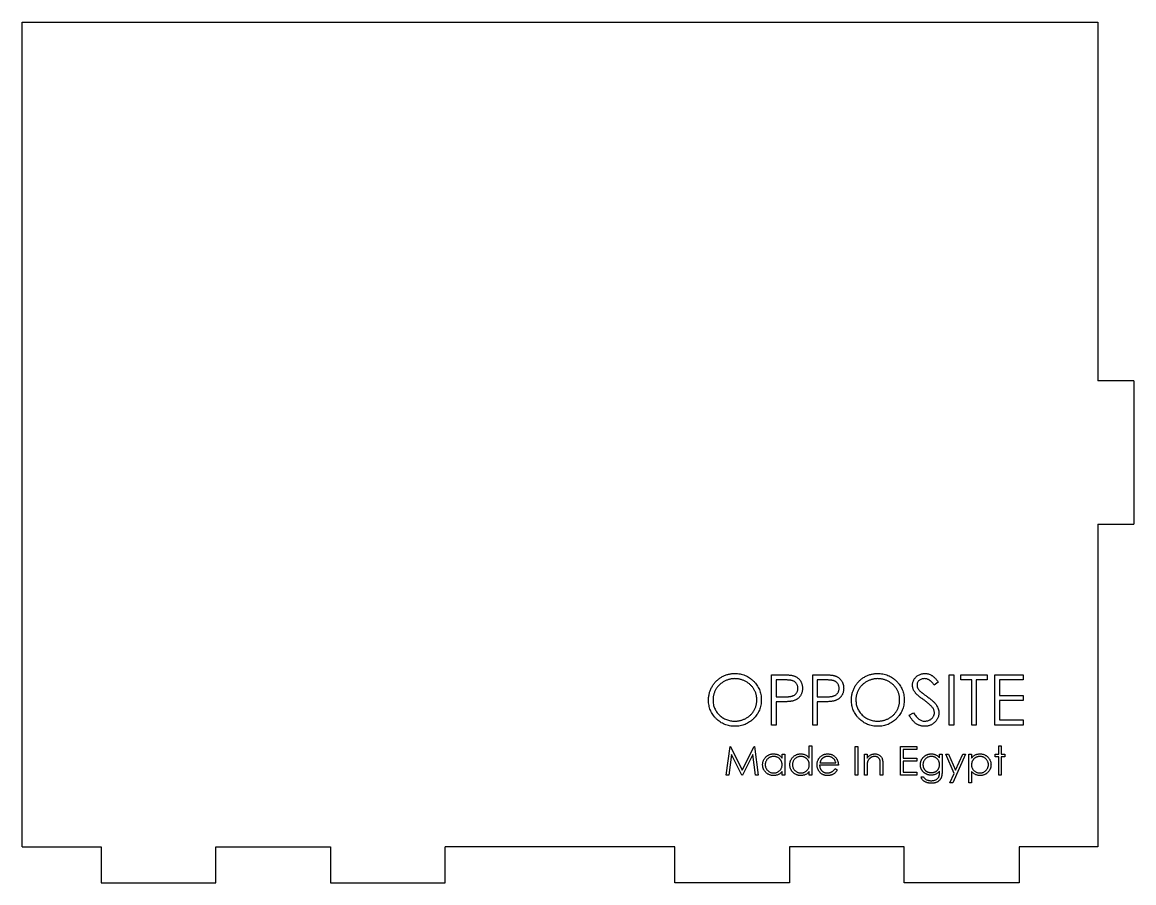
# Model space of a CAD drawing. Header units: millimetres. Extents: x -37.5 to 40, y -31.2 to 28.8.
import ezdxf

# ---------------------------------------------------------------- set-up
doc = ezdxf.new("R2010")
doc.units = ezdxf.units.MM

msp = doc.modelspace()

# ---------------------------------------------------------------- linework, layer by layer
at = {"color": 7, "linetype": 'Continuous', "lineweight": 25}
for p, q in [((-37.5, -28.75), (-37.5, 28.75)), ((-37.5, 28.75), (37.5, 28.75)), ((37.5, 28.75), (37.5, 3.75)), ((40, 3.75), (37.5, 3.75)), ((40, 3.75), (40, -6.25)), ((37.5, -6.25), (40, -6.25)), ((37.5, -6.25), (37.5, -28.75)), ((14.748, -16.75), (15.434, -16.75)), ((14.748, -20.25), (14.748, -16.75)), ((17.62, -16.75), (18.306, -16.75)), ((17.62, -20.25), (17.62, -16.75)), ((27.133, -16.75), (27.447, -16.75)), ((27.133, -20.25), (27.133, -16.75)), ((27.447, -16.75), (27.447, -20.25)), ((27.94, -16.75), (29.78, -16.75)), ((27.94, -17.109), (27.94, -16.75)), ((29.78, -16.75), (29.78, -17.109)), ((30.318, -16.75), (32.293, -16.75)), ((30.318, -20.25), (30.318, -16.75)), ((32.293, -16.75), (32.293, -17.109)), ((15.702, -17.109), (15.062, -17.109)), ((15.062, -17.109), (15.062, -18.276)), ((18.574, -17.109), (17.934, -17.109)), ((17.934, -17.109), (17.934, -18.276)), ((26.37, -17.253), (26.086, -17.468)), ((28.703, -17.109), (27.94, -17.109)), ((28.703, -20.25), (28.703, -17.109)), ((29.017, -17.109), (29.017, -20.25)), ((29.78, -17.109), (29.017, -17.109)), ((30.633, -17.109), (30.633, -18.186)), ((32.293, -17.109), (30.633, -17.109)), ((15.062, -18.276), (15.675, -18.283)), ((17.934, -18.276), (18.547, -18.283)), ((30.633, -18.186), (32.293, -18.186)), ((30.633, -18.545), (30.633, -19.891)), ((32.293, -18.545), (30.633, -18.545)), ((32.293, -18.186), (32.293, -18.545)), ((15.062, -18.635), (15.062, -20.25)), ((15.312, -18.635), (15.062, -18.635)), ((17.934, -18.635), (17.934, -20.25)), ((18.184, -18.635), (17.934, -18.635)), ((24.351, -19.575), (24.646, -19.397)), ((30.633, -19.891), (32.293, -19.891)), ((32.293, -19.891), (32.293, -20.25)), ((15.062, -20.25), (14.748, -20.25)), ((17.934, -20.25), (17.62, -20.25)), ((27.447, -20.25), (27.133, -20.25)), ((29.017, -20.25), (28.703, -20.25)), ((32.293, -20.25), (30.318, -20.25)), ((17.379, -22.571), (17.379, -21.699)), ((17.379, -21.699), (17.559, -21.699)), ((17.559, -21.699), (17.559, -23.75)), ((30.584, -21.699), (30.764, -21.699)), ((30.584, -22.288), (30.584, -21.699)), ((30.764, -21.699), (30.764, -22.288)), ((11.584, -23.75), (11.849, -21.75)), ((11.956, -22.308), (11.765, -23.75)), ((11.849, -21.75), (11.874, -21.75)), ((11.874, -21.75), (12.7, -23.391)), ((12.681, -23.75), (11.956, -22.308)), ((12.7, -23.391), (13.524, -21.75)), ((13.443, -22.311), (12.721, -23.75)), ((13.635, -23.75), (13.443, -22.311)), ((13.524, -21.75), (13.55, -21.75)), ((13.55, -21.75), (13.815, -23.75)), ((15.482, -22.559), (15.482, -22.288)), ((15.482, -22.288), (15.661, -22.288)), ((15.661, -22.288), (15.661, -23.75)), ((20.584, -21.75), (20.764, -21.75)), ((20.584, -23.75), (20.584, -21.75)), ((20.764, -21.75), (20.764, -23.75)), ((21.226, -22.288), (21.405, -22.288)), ((21.226, -23.75), (21.226, -22.288)), ((21.405, -22.288), (21.405, -22.552)), ((23.738, -21.75), (24.867, -21.75)), ((23.738, -23.75), (23.738, -21.75)), ((23.918, -21.955), (23.918, -22.571)), ((24.867, -21.955), (23.918, -21.955)), ((24.867, -21.75), (24.867, -21.955)), ((26.456, -22.288), (26.636, -22.288)), ((26.456, -22.544), (26.456, -22.288)), ((26.636, -22.288), (26.636, -23.448)), ((26.892, -22.288), (27.086, -22.288)), ((27.483, -23.625), (26.892, -22.288)), ((27.086, -22.288), (27.58, -23.408)), ((28.277, -22.288), (27.379, -24.288)), ((27.58, -23.408), (28.083, -22.288)), ((28.083, -22.288), (28.277, -22.288)), ((28.508, -22.288), (28.687, -22.288)), ((28.508, -24.288), (28.508, -22.288)), ((28.687, -22.288), (28.687, -22.559)), ((30.328, -22.288), (30.584, -22.288)), ((30.328, -22.468), (30.328, -22.288)), ((30.584, -22.468), (30.328, -22.468)), ((30.584, -23.75), (30.584, -22.468)), ((30.764, -22.288), (31.02, -22.288)), ((30.764, -22.468), (30.764, -23.75)), ((31.02, -22.468), (30.764, -22.468)), ((31.02, -22.288), (31.02, -22.468)), ((19.405, -23.058), (18.097, -23.058)), ((18.116, -22.878), (19.226, -22.878)), ((21.405, -23.222), (21.405, -23.75)), ((22.328, -23.75), (22.328, -23.062)), ((22.508, -23.004), (22.508, -23.75)), ((23.918, -22.571), (24.867, -22.571)), ((23.918, -22.776), (23.918, -23.545)), ((24.867, -22.776), (23.918, -22.776)), ((24.867, -22.571), (24.867, -22.776)), ((11.765, -23.75), (11.584, -23.75)), ((12.721, -23.75), (12.681, -23.75)), ((13.815, -23.75), (13.635, -23.75)), ((15.482, -23.75), (15.482, -23.497)), ((15.661, -23.75), (15.482, -23.75)), ((17.379, -23.75), (17.379, -23.497)), ((17.559, -23.75), (17.379, -23.75)), ((19.169, -23.288), (19.328, -23.372)), ((20.764, -23.75), (20.584, -23.75)), ((21.405, -23.75), (21.226, -23.75)), ((22.508, -23.75), (22.328, -23.75)), ((24.867, -23.75), (23.738, -23.75)), ((23.918, -23.545), (24.867, -23.545)), ((24.867, -23.545), (24.867, -23.75)), ((25.149, -23.853), (25.328, -23.853)), ((26.456, -23.546), (26.456, -23.47)), ((27.185, -24.288), (27.483, -23.625)), ((28.687, -23.485), (28.687, -24.288)), ((30.764, -23.75), (30.584, -23.75)), ((27.379, -24.288), (27.185, -24.288)), ((28.687, -24.288), (28.508, -24.288)), ((-37.5, -28.75), (-32, -28.75)), ((-32, -28.75), (-32, -31.25)), ((-24, -28.75), (-16, -28.75)), ((-24, -31.25), (-24, -28.75)), ((-16, -28.75), (-16, -31.25)), ((8, -28.75), (-8, -28.75)), ((-8, -31.25), (-8, -28.75)), ((8, -31.25), (8, -28.75)), ((24, -28.75), (16, -28.75)), ((16, -28.75), (16, -31.25)), ((24, -31.25), (24, -28.75)), ((37.5, -28.75), (32, -28.75)), ((32, -28.75), (32, -31.25)), ((-32, -31.25), (-24, -31.25)), ((-16, -31.25), (-8, -31.25)), ((16, -31.25), (8, -31.25)), ((32, -31.25), (24, -31.25))]:
    msp.add_line(p, q, dxfattribs=at)
for points, knots in [([(10.351, -18.515), (10.351, -18.474), (10.352, -18.391), (10.365, -18.268), (10.383, -18.147), (10.41, -18.029), (10.445, -17.913), (10.486, -17.799), (10.536, -17.687), (10.593, -17.579), (10.656, -17.474), (10.726, -17.375), (10.8, -17.281), (10.881, -17.195), (10.967, -17.113), (11.058, -17.037), (11.155, -16.967), (11.257, -16.903), (11.363, -16.846), (11.472, -16.797), (11.582, -16.754), (11.695, -16.72), (11.81, -16.693), (11.928, -16.675), (12.047, -16.662), (12.127, -16.661), (12.168, -16.66)], [0, 0, 0, 0, 0.043209, 0.085873, 0.12812, 0.170152, 0.211918, 0.253753, 0.296006, 0.338443, 0.381015, 0.42282, 0.464089, 0.505126, 0.545975, 0.586985, 0.628339, 0.670084, 0.711992, 0.753039, 0.794049, 0.834886, 0.875498, 0.916547, 0.958004, 1, 1, 1, 1]), ([(12.183, -17.019), (12.15, -17.02), (12.084, -17.02), (11.986, -17.031), (11.889, -17.046), (11.793, -17.068), (11.699, -17.097), (11.606, -17.131), (11.514, -17.172), (11.424, -17.219), (11.337, -17.27), (11.255, -17.327), (11.178, -17.388), (11.106, -17.454), (11.038, -17.524), (10.975, -17.597), (10.917, -17.676), (10.865, -17.758), (10.818, -17.844), (10.776, -17.932), (10.742, -18.024), (10.714, -18.117), (10.691, -18.213), (10.676, -18.311), (10.666, -18.412), (10.665, -18.48), (10.665, -18.514)], [0, 0, 0, 0, 0.042023, 0.083645, 0.124984, 0.166247, 0.207702, 0.249631, 0.291742, 0.334743, 0.37746, 0.419556, 0.461044, 0.502096, 0.542891, 0.583801, 0.624864, 0.666225, 0.707399, 0.748557, 0.789655, 0.83074, 0.87207, 0.913993, 0.956498, 1, 1, 1, 1]), ([(12.168, -16.66), (12.233, -16.662), (12.36, -16.665), (12.547, -16.69), (12.726, -16.732), (12.897, -16.789), (13.06, -16.865), (13.214, -16.957), (13.361, -17.065), (13.497, -17.19), (13.622, -17.325), (13.731, -17.47), (13.823, -17.622), (13.899, -17.783), (13.958, -17.951), (13.999, -18.127), (14.025, -18.31), (14.028, -18.435), (14.03, -18.499)], [0, 0, 0, 0, 0.06657, 0.130749, 0.193413, 0.254989, 0.316114, 0.377262, 0.439401, 0.502971, 0.566525, 0.628231, 0.689091, 0.749345, 0.81017, 0.87161, 0.934869, 1, 1, 1, 1]), ([(13.716, -18.498), (13.715, -18.464), (13.715, -18.397), (13.704, -18.297), (13.689, -18.2), (13.667, -18.105), (13.639, -18.013), (13.605, -17.924), (13.564, -17.837), (13.517, -17.752), (13.464, -17.671), (13.407, -17.593), (13.344, -17.521), (13.276, -17.451), (13.203, -17.387), (13.124, -17.327), (13.041, -17.27), (12.953, -17.219), (12.863, -17.172), (12.77, -17.131), (12.675, -17.097), (12.58, -17.068), (12.482, -17.046), (12.384, -17.031), (12.284, -17.02), (12.217, -17.02), (12.183, -17.019)], [0, 0, 0, 0, 0.042915, 0.08513, 0.126473, 0.167453, 0.207976, 0.248249, 0.28875, 0.32967, 0.370537, 0.411129, 0.451819, 0.492406, 0.533486, 0.575263, 0.617441, 0.660672, 0.70394, 0.746868, 0.789079, 0.831104, 0.873238, 0.915166, 0.957381, 1, 1, 1, 1]), ([(15.434, -16.75), (15.482, -16.75), (15.572, -16.75), (15.702, -16.753), (15.82, -16.757), (15.925, -16.763), (16.019, -16.769), (16.101, -16.779), (16.17, -16.788), (16.212, -16.798), (16.232, -16.803)], [0, 0, 0, 0, 0.176956, 0.339055, 0.486318, 0.618781, 0.735619, 0.838742, 0.926457, 1, 1, 1, 1]), ([(16.232, -16.803), (16.256, -16.809), (16.304, -16.822), (16.372, -16.849), (16.438, -16.88), (16.5, -16.915), (16.559, -16.956), (16.614, -17.002), (16.667, -17.052), (16.715, -17.108), (16.759, -17.167), (16.797, -17.231), (16.829, -17.298), (16.856, -17.369), (16.876, -17.444), (16.891, -17.522), (16.9, -17.604), (16.901, -17.66), (16.902, -17.689)], [0, 0, 0, 0, 0.062481, 0.12349, 0.183411, 0.243153, 0.302127, 0.36171, 0.421842, 0.482932, 0.544552, 0.605681, 0.66768, 0.729984, 0.794551, 0.860346, 0.928907, 1, 1, 1, 1]), ([(18.306, -16.75), (18.353, -16.75), (18.444, -16.75), (18.574, -16.753), (18.691, -16.757), (18.797, -16.763), (18.891, -16.769), (18.972, -16.779), (19.042, -16.788), (19.084, -16.798), (19.103, -16.803)], [0, 0, 0, 0, 0.176956, 0.339055, 0.486318, 0.618781, 0.735619, 0.838742, 0.926457, 1, 1, 1, 1]), ([(19.103, -16.803), (19.128, -16.809), (19.175, -16.822), (19.244, -16.849), (19.31, -16.88), (19.372, -16.915), (19.431, -16.956), (19.486, -17.002), (19.538, -17.052), (19.587, -17.108), (19.631, -17.167), (19.669, -17.231), (19.701, -17.298), (19.728, -17.369), (19.748, -17.444), (19.763, -17.522), (19.772, -17.604), (19.773, -17.66), (19.774, -17.689)], [0, 0, 0, 0, 0.062481, 0.12349, 0.183411, 0.243153, 0.302127, 0.36171, 0.421842, 0.482932, 0.544552, 0.605681, 0.66768, 0.729984, 0.794551, 0.860346, 0.928907, 1, 1, 1, 1]), ([(20.312, -18.515), (20.313, -18.474), (20.314, -18.391), (20.326, -18.268), (20.345, -18.147), (20.372, -18.029), (20.406, -17.913), (20.447, -17.799), (20.498, -17.687), (20.554, -17.579), (20.618, -17.474), (20.687, -17.375), (20.761, -17.281), (20.843, -17.195), (20.928, -17.113), (21.02, -17.037), (21.116, -16.967), (21.219, -16.903), (21.324, -16.846), (21.433, -16.797), (21.544, -16.754), (21.657, -16.72), (21.772, -16.693), (21.889, -16.675), (22.008, -16.662), (22.089, -16.661), (22.129, -16.66)], [0, 0, 0, 0, 0.043209, 0.085873, 0.12812, 0.170152, 0.211918, 0.253753, 0.296006, 0.338443, 0.381015, 0.42282, 0.464089, 0.505126, 0.545975, 0.586985, 0.628339, 0.670084, 0.711992, 0.753039, 0.794049, 0.834886, 0.875498, 0.916547, 0.958004, 1, 1, 1, 1]), ([(22.145, -17.019), (22.112, -17.02), (22.045, -17.02), (21.947, -17.031), (21.85, -17.046), (21.754, -17.068), (21.66, -17.097), (21.567, -17.131), (21.476, -17.172), (21.386, -17.219), (21.299, -17.27), (21.217, -17.327), (21.14, -17.388), (21.067, -17.454), (21, -17.524), (20.936, -17.597), (20.879, -17.676), (20.827, -17.758), (20.78, -17.844), (20.738, -17.932), (20.704, -18.024), (20.676, -18.117), (20.653, -18.213), (20.638, -18.311), (20.627, -18.412), (20.627, -18.48), (20.626, -18.514)], [0, 0, 0, 0, 0.042023, 0.083645, 0.124984, 0.166247, 0.207702, 0.249631, 0.291742, 0.334743, 0.37746, 0.419556, 0.461044, 0.502096, 0.542891, 0.583801, 0.624864, 0.666225, 0.707399, 0.748557, 0.789655, 0.83074, 0.87207, 0.913993, 0.956498, 1, 1, 1, 1]), ([(22.129, -16.66), (22.194, -16.662), (22.321, -16.665), (22.509, -16.69), (22.687, -16.732), (22.859, -16.789), (23.021, -16.865), (23.176, -16.957), (23.322, -17.065), (23.458, -17.19), (23.583, -17.325), (23.693, -17.47), (23.785, -17.622), (23.861, -17.783), (23.92, -17.951), (23.961, -18.127), (23.987, -18.31), (23.99, -18.435), (23.992, -18.499)], [0, 0, 0, 0, 0.06657, 0.130749, 0.193413, 0.254989, 0.316114, 0.377262, 0.439401, 0.502971, 0.566525, 0.628231, 0.689091, 0.749345, 0.81017, 0.87161, 0.934869, 1, 1, 1, 1]), ([(23.677, -18.498), (23.677, -18.464), (23.676, -18.397), (23.666, -18.297), (23.651, -18.2), (23.629, -18.105), (23.601, -18.013), (23.566, -17.924), (23.525, -17.837), (23.479, -17.752), (23.426, -17.671), (23.368, -17.593), (23.305, -17.521), (23.238, -17.451), (23.165, -17.387), (23.086, -17.327), (23.003, -17.27), (22.915, -17.219), (22.824, -17.172), (22.731, -17.131), (22.637, -17.097), (22.541, -17.068), (22.444, -17.046), (22.345, -17.031), (22.246, -17.02), (22.178, -17.02), (22.145, -17.019)], [0, 0, 0, 0, 0.042915, 0.08513, 0.126473, 0.167453, 0.207976, 0.248249, 0.28875, 0.32967, 0.370537, 0.411129, 0.451819, 0.492406, 0.533486, 0.575263, 0.617441, 0.660672, 0.70394, 0.746868, 0.789079, 0.831104, 0.873238, 0.915166, 0.957381, 1, 1, 1, 1]), ([(24.575, -17.477), (24.576, -17.44), (24.579, -17.367), (24.601, -17.26), (24.635, -17.158), (24.683, -17.061), (24.746, -16.973), (24.818, -16.893), (24.903, -16.825), (24.998, -16.766), (25.101, -16.719), (25.209, -16.684), (25.322, -16.665), (25.398, -16.662), (25.437, -16.66)], [0, 0, 0, 0, 0.083785, 0.16578, 0.24628, 0.327461, 0.408797, 0.489715, 0.571376, 0.655523, 0.741019, 0.826547, 0.911989, 1, 1, 1, 1]), ([(25.402, -17.019), (25.366, -17.02), (25.296, -17.023), (25.197, -17.048), (25.108, -17.088), (25.032, -17.145), (24.968, -17.212), (24.922, -17.288), (24.894, -17.373), (24.891, -17.432), (24.889, -17.462)], [0, 0, 0, 0, 0.143073, 0.275903, 0.402371, 0.528414, 0.650356, 0.765895, 0.880774, 1, 1, 1, 1]), ([(26.086, -17.468), (26.069, -17.446), (26.036, -17.403), (25.985, -17.344), (25.938, -17.289), (25.892, -17.242), (25.848, -17.199), (25.806, -17.163), (25.766, -17.132), (25.715, -17.099), (25.652, -17.067), (25.572, -17.039), (25.488, -17.023), (25.431, -17.02), (25.402, -17.019)], [0, 0, 0, 0, 0.098469, 0.189629, 0.274184, 0.352183, 0.423199, 0.488551, 0.548473, 0.60144, 0.701198, 0.799592, 0.898545, 1, 1, 1, 1]), ([(25.437, -16.66), (25.478, -16.662), (25.561, -16.665), (25.681, -16.689), (25.797, -16.73), (25.891, -16.776), (25.964, -16.822), (26.02, -16.864), (26.076, -16.913), (26.134, -16.967), (26.192, -17.029), (26.251, -17.098), (26.311, -17.172), (26.35, -17.225), (26.37, -17.253)], [0, 0, 0, 0, 0.107233, 0.213252, 0.31883, 0.426794, 0.483646, 0.543604, 0.608308, 0.677127, 0.750686, 0.828713, 0.91219, 1, 1, 1, 1]), ([(15.675, -18.283), (15.705, -18.283), (15.763, -18.283), (15.846, -18.279), (15.923, -18.275), (15.994, -18.268), (16.059, -18.259), (16.118, -18.249), (16.17, -18.235), (16.232, -18.216), (16.3, -18.184), (16.374, -18.138), (16.436, -18.079), (16.491, -18.013), (16.534, -17.939), (16.565, -17.86), (16.584, -17.776), (16.586, -17.719), (16.588, -17.69)], [0, 0, 0, 0, 0.072538, 0.140034, 0.202496, 0.260575, 0.313228, 0.361583, 0.404878, 0.444127, 0.5164, 0.586507, 0.655085, 0.724384, 0.793974, 0.861638, 0.930111, 1, 1, 1, 1]), ([(16.588, -17.69), (16.586, -17.662), (16.584, -17.606), (16.565, -17.524), (16.534, -17.446), (16.49, -17.373), (16.438, -17.307), (16.376, -17.249), (16.307, -17.203), (16.242, -17.173), (16.184, -17.155), (16.134, -17.142), (16.078, -17.132), (16.015, -17.124), (15.946, -17.117), (15.87, -17.112), (15.788, -17.109), (15.732, -17.109), (15.702, -17.109)], [0, 0, 0, 0, 0.070044, 0.139238, 0.208197, 0.279173, 0.349987, 0.418354, 0.48761, 0.557411, 0.59533, 0.637964, 0.685913, 0.738185, 0.796103, 0.858517, 0.926658, 1, 1, 1, 1]), ([(16.902, -17.689), (16.901, -17.718), (16.901, -17.774), (16.891, -17.856), (16.877, -17.935), (16.857, -18.01), (16.83, -18.08), (16.798, -18.148), (16.76, -18.211), (16.717, -18.27), (16.668, -18.325), (16.615, -18.375), (16.557, -18.421), (16.495, -18.462), (16.428, -18.498), (16.357, -18.529), (16.282, -18.556), (16.23, -18.57), (16.203, -18.577)], [0, 0, 0, 0, 0.070119, 0.137192, 0.202016, 0.264631, 0.326117, 0.38601, 0.445812, 0.505298, 0.564633, 0.624283, 0.683902, 0.743953, 0.805388, 0.868388, 0.933084, 1, 1, 1, 1]), ([(18.547, -18.283), (18.577, -18.283), (18.634, -18.283), (18.718, -18.279), (18.795, -18.275), (18.866, -18.268), (18.931, -18.259), (18.99, -18.249), (19.042, -18.235), (19.103, -18.216), (19.171, -18.184), (19.245, -18.138), (19.308, -18.079), (19.363, -18.013), (19.406, -17.939), (19.437, -17.86), (19.456, -17.776), (19.458, -17.719), (19.459, -17.69)], [0, 0, 0, 0, 0.072538, 0.140034, 0.202496, 0.260575, 0.313228, 0.361583, 0.404878, 0.444127, 0.5164, 0.586507, 0.655085, 0.724384, 0.793974, 0.861638, 0.930111, 1, 1, 1, 1]), ([(19.459, -17.69), (19.458, -17.662), (19.456, -17.606), (19.437, -17.524), (19.406, -17.446), (19.362, -17.373), (19.31, -17.307), (19.248, -17.249), (19.178, -17.203), (19.114, -17.173), (19.056, -17.155), (19.006, -17.142), (18.95, -17.132), (18.887, -17.124), (18.818, -17.117), (18.742, -17.112), (18.66, -17.109), (18.603, -17.109), (18.574, -17.109)], [0, 0, 0, 0, 0.070044, 0.139238, 0.208197, 0.279173, 0.349987, 0.418354, 0.48761, 0.557411, 0.59533, 0.637964, 0.685913, 0.738185, 0.796103, 0.858517, 0.926658, 1, 1, 1, 1]), ([(19.774, -17.689), (19.773, -17.718), (19.772, -17.774), (19.762, -17.856), (19.749, -17.935), (19.729, -18.01), (19.702, -18.08), (19.67, -18.148), (19.632, -18.211), (19.589, -18.27), (19.54, -18.325), (19.487, -18.375), (19.429, -18.421), (19.367, -18.462), (19.3, -18.498), (19.229, -18.529), (19.154, -18.556), (19.102, -18.57), (19.075, -18.577)], [0, 0, 0, 0, 0.070119, 0.137192, 0.202016, 0.264631, 0.326117, 0.38601, 0.445812, 0.505298, 0.564633, 0.624283, 0.683902, 0.743953, 0.805388, 0.868388, 0.933084, 1, 1, 1, 1]), ([(24.77, -18.01), (24.755, -17.989), (24.725, -17.949), (24.684, -17.885), (24.65, -17.821), (24.624, -17.754), (24.601, -17.687), (24.586, -17.618), (24.576, -17.548), (24.575, -17.501), (24.575, -17.477)], [0, 0, 0, 0, 0.133507, 0.262559, 0.388264, 0.512667, 0.633722, 0.755394, 0.877553, 1, 1, 1, 1]), ([(24.889, -17.462), (24.889, -17.481), (24.89, -17.519), (24.901, -17.574), (24.915, -17.629), (24.938, -17.684), (24.968, -17.74), (25.009, -17.797), (25.06, -17.856), (25.099, -17.894), (25.12, -17.915)], [0, 0, 0, 0, 0.107285, 0.214746, 0.322939, 0.434116, 0.553412, 0.686073, 0.834256, 1, 1, 1, 1]), ([(12.196, -20.34), (12.132, -20.338), (12.007, -20.335), (11.824, -20.309), (11.648, -20.268), (11.479, -20.21), (11.318, -20.134), (11.165, -20.042), (11.019, -19.932), (10.883, -19.808), (10.758, -19.673), (10.649, -19.528), (10.557, -19.376), (10.482, -19.218), (10.422, -19.052), (10.381, -18.879), (10.355, -18.7), (10.352, -18.577), (10.351, -18.515)], [0, 0, 0, 0, 0.065819, 0.129747, 0.192072, 0.253459, 0.31457, 0.37628, 0.439026, 0.503267, 0.567493, 0.629705, 0.691, 0.751452, 0.812004, 0.87315, 0.935635, 1, 1, 1, 1]), ([(10.665, -18.514), (10.666, -18.565), (10.668, -18.664), (10.69, -18.81), (10.724, -18.95), (10.774, -19.084), (10.836, -19.212), (10.913, -19.334), (11.005, -19.449), (11.108, -19.558), (11.222, -19.656), (11.342, -19.743), (11.468, -19.817), (11.6, -19.876), (11.738, -19.924), (11.881, -19.956), (12.03, -19.978), (12.132, -19.98), (12.183, -19.981)], [0, 0, 0, 0, 0.064504, 0.126899, 0.187747, 0.24815, 0.308586, 0.369583, 0.431827, 0.49618, 0.560668, 0.623504, 0.68526, 0.746537, 0.808327, 0.870486, 0.934317, 1, 1, 1, 1]), ([(12.183, -19.981), (12.218, -19.98), (12.286, -19.979), (12.389, -19.97), (12.489, -19.955), (12.587, -19.933), (12.683, -19.905), (12.778, -19.873), (12.87, -19.832), (12.96, -19.787), (13.046, -19.736), (13.129, -19.681), (13.205, -19.62), (13.278, -19.555), (13.345, -19.486), (13.408, -19.413), (13.465, -19.334), (13.517, -19.252), (13.564, -19.166), (13.605, -19.078), (13.639, -18.987), (13.667, -18.893), (13.689, -18.798), (13.704, -18.7), (13.715, -18.6), (13.715, -18.532), (13.716, -18.498)], [0, 0, 0, 0, 0.043633, 0.086538, 0.129177, 0.171436, 0.213416, 0.255266, 0.297369, 0.339941, 0.382347, 0.423953, 0.464871, 0.505572, 0.546003, 0.586568, 0.627065, 0.668271, 0.709549, 0.750428, 0.791096, 0.832027, 0.873136, 0.914611, 0.956956, 1, 1, 1, 1]), ([(14.03, -18.499), (14.028, -18.562), (14.025, -18.686), (13.999, -18.868), (13.958, -19.043), (13.9, -19.211), (13.824, -19.371), (13.732, -19.524), (13.623, -19.67), (13.498, -19.806), (13.363, -19.931), (13.218, -20.04), (13.066, -20.134), (12.906, -20.208), (12.739, -20.268), (12.564, -20.309), (12.383, -20.335), (12.259, -20.338), (12.196, -20.34)], [0, 0, 0, 0, 0.065227, 0.128569, 0.19032, 0.251378, 0.312388, 0.373789, 0.436431, 0.500567, 0.564687, 0.627136, 0.688455, 0.749246, 0.810155, 0.871671, 0.934773, 1, 1, 1, 1]), ([(16.203, -18.577), (16.182, -18.582), (16.133, -18.592), (16.054, -18.603), (15.962, -18.613), (15.857, -18.62), (15.739, -18.627), (15.609, -18.632), (15.465, -18.634), (15.365, -18.635), (15.312, -18.635)], [0, 0, 0, 0, 0.075173, 0.164746, 0.268017, 0.385912, 0.517789, 0.663691, 0.824413, 1, 1, 1, 1]), ([(19.075, -18.577), (19.053, -18.582), (19.005, -18.592), (18.926, -18.603), (18.834, -18.613), (18.729, -18.62), (18.611, -18.627), (18.481, -18.632), (18.337, -18.634), (18.236, -18.635), (18.184, -18.635)], [0, 0, 0, 0, 0.075173, 0.164746, 0.268017, 0.385912, 0.517789, 0.663691, 0.824413, 1, 1, 1, 1]), ([(22.157, -20.34), (22.094, -20.338), (21.969, -20.335), (21.785, -20.309), (21.609, -20.268), (21.441, -20.21), (21.28, -20.134), (21.126, -20.042), (20.981, -19.932), (20.844, -19.808), (20.72, -19.673), (20.611, -19.528), (20.519, -19.376), (20.443, -19.218), (20.384, -19.052), (20.343, -18.879), (20.317, -18.7), (20.314, -18.577), (20.312, -18.515)], [0, 0, 0, 0, 0.065819, 0.129747, 0.192072, 0.253459, 0.31457, 0.37628, 0.439026, 0.503267, 0.567493, 0.629705, 0.691, 0.751452, 0.812004, 0.87315, 0.935635, 1, 1, 1, 1]), ([(20.626, -18.514), (20.627, -18.565), (20.63, -18.664), (20.652, -18.81), (20.686, -18.95), (20.736, -19.084), (20.798, -19.212), (20.875, -19.334), (20.966, -19.449), (21.07, -19.558), (21.183, -19.656), (21.304, -19.743), (21.43, -19.817), (21.562, -19.876), (21.699, -19.924), (21.843, -19.956), (21.992, -19.978), (22.093, -19.98), (22.145, -19.981)], [0, 0, 0, 0, 0.064504, 0.1268993, 0.1877465, 0.2481497, 0.3085861, 0.369583, 0.431827, 0.4961797, 0.5606679, 0.6235045, 0.6852604, 0.7465368, 0.8083274, 0.8704862, 0.9343169, 1, 1, 1, 1]), ([(22.145, -19.981), (22.179, -19.98), (22.248, -19.979), (22.35, -19.97), (22.45, -19.955), (22.549, -19.933), (22.645, -19.905), (22.739, -19.873), (22.831, -19.832), (22.921, -19.787), (23.008, -19.736), (23.09, -19.681), (23.167, -19.62), (23.239, -19.555), (23.307, -19.486), (23.369, -19.413), (23.426, -19.334), (23.479, -19.252), (23.525, -19.166), (23.566, -19.078), (23.601, -18.987), (23.629, -18.893), (23.651, -18.798), (23.666, -18.7), (23.676, -18.6), (23.677, -18.532), (23.677, -18.498)], [0, 0, 0, 0, 0.043633, 0.086538, 0.129177, 0.171436, 0.213416, 0.255266, 0.297369, 0.339941, 0.382347, 0.423953, 0.464871, 0.505572, 0.546003, 0.586568, 0.627065, 0.668271, 0.709549, 0.750428, 0.791096, 0.832027, 0.873136, 0.914611, 0.956956, 1, 1, 1, 1]), ([(23.992, -18.499), (23.99, -18.562), (23.987, -18.686), (23.961, -18.868), (23.92, -19.043), (23.861, -19.211), (23.786, -19.371), (23.693, -19.524), (23.584, -19.67), (23.46, -19.806), (23.324, -19.931), (23.179, -20.04), (23.027, -20.134), (22.867, -20.208), (22.7, -20.268), (22.526, -20.309), (22.344, -20.335), (22.22, -20.338), (22.157, -20.34)], [0, 0, 0, 0, 0.065227, 0.128569, 0.19032, 0.251378, 0.312388, 0.373789, 0.436431, 0.500567, 0.564687, 0.627136, 0.688455, 0.749246, 0.810155, 0.871671, 0.934773, 1, 1, 1, 1]), ([(25.344, -18.486), (25.307, -18.46), (25.237, -18.41), (25.138, -18.335), (25.05, -18.267), (24.973, -18.205), (24.907, -18.148), (24.851, -18.098), (24.806, -18.053), (24.782, -18.023), (24.77, -18.01)], [0, 0, 0, 0, 0.181535, 0.347082, 0.495568, 0.628357, 0.74552, 0.845831, 0.930782, 1, 1, 1, 1]), ([(25.12, -17.915), (25.127, -17.921), (25.145, -17.938), (25.179, -17.964), (25.223, -17.997), (25.276, -18.038), (25.34, -18.085), (25.415, -18.138), (25.499, -18.198), (25.559, -18.241), (25.59, -18.263)], [0, 0, 0, 0, 0.052594, 0.124952, 0.218094, 0.333502, 0.468789, 0.624938, 0.801683, 1, 1, 1, 1]), ([(25.975, -19.044), (25.959, -19.024), (25.926, -18.982), (25.87, -18.919), (25.804, -18.855), (25.73, -18.786), (25.645, -18.715), (25.554, -18.64), (25.452, -18.564), (25.381, -18.512), (25.344, -18.486)], [0, 0, 0, 0, 0.0902792, 0.1895299, 0.2991979, 0.4189259, 0.5483763, 0.6881364, 0.8390835, 1, 1, 1, 1]), ([(25.59, -18.263), (25.628, -18.291), (25.702, -18.344), (25.806, -18.425), (25.901, -18.503), (25.987, -18.58), (26.064, -18.653), (26.131, -18.725), (26.19, -18.794), (26.253, -18.882), (26.317, -18.991), (26.373, -19.124), (26.408, -19.258), (26.412, -19.348), (26.415, -19.393)], [0, 0, 0, 0, 0.096972, 0.187773, 0.272396, 0.351321, 0.424335, 0.491909, 0.554233, 0.611268, 0.716348, 0.81454, 0.908495, 1, 1, 1, 1]), ([(26.101, -19.388), (26.099, -19.358), (26.096, -19.299), (26.071, -19.212), (26.031, -19.125), (25.994, -19.072), (25.975, -19.044)], [0, 0, 0, 0, 0.234723, 0.477158, 0.728556, 1, 1, 1, 1]), ([(25.415, -20.34), (25.388, -20.339), (25.336, -20.338), (25.258, -20.329), (25.182, -20.317), (25.108, -20.296), (25.036, -20.272), (24.966, -20.242), (24.898, -20.206), (24.831, -20.164), (24.766, -20.116), (24.703, -20.06), (24.64, -19.998), (24.58, -19.928), (24.52, -19.85), (24.462, -19.765), (24.405, -19.673), (24.369, -19.608), (24.351, -19.575)], [0, 0, 0, 0, 0.057208, 0.113696, 0.169178, 0.224159, 0.27872, 0.333794, 0.389241, 0.445822, 0.503704, 0.564294, 0.627975, 0.695038, 0.765373, 0.839611, 0.917538, 1, 1, 1, 1]), ([(24.646, -19.397), (24.674, -19.444), (24.727, -19.532), (24.815, -19.651), (24.906, -19.752), (25.001, -19.835), (25.099, -19.901), (25.201, -19.947), (25.307, -19.976), (25.379, -19.979), (25.415, -19.981)], [0, 0, 0, 0, 0.159004, 0.304646, 0.438547, 0.562322, 0.677433, 0.786897, 0.893611, 1, 1, 1, 1]), ([(25.415, -19.981), (25.445, -19.98), (25.506, -19.978), (25.596, -19.962), (25.683, -19.937), (25.765, -19.901), (25.843, -19.858), (25.91, -19.805), (25.969, -19.747), (26.016, -19.681), (26.053, -19.611), (26.081, -19.539), (26.097, -19.464), (26.099, -19.413), (26.101, -19.388)], [0, 0, 0, 0, 0.091264, 0.18093, 0.270088, 0.360156, 0.448343, 0.532666, 0.613834, 0.693982, 0.772716, 0.849335, 0.923967, 1, 1, 1, 1]), ([(26.415, -19.393), (26.414, -19.424), (26.413, -19.486), (26.398, -19.577), (26.376, -19.666), (26.343, -19.751), (26.302, -19.834), (26.251, -19.912), (26.192, -19.988), (26.124, -20.059), (26.049, -20.124), (25.971, -20.182), (25.888, -20.231), (25.801, -20.27), (25.71, -20.301), (25.615, -20.324), (25.516, -20.338), (25.449, -20.339), (25.415, -20.34)], [0, 0, 0, 0, 0.061484, 0.121775, 0.18092, 0.240256, 0.300114, 0.361146, 0.423501, 0.488669, 0.553954, 0.617581, 0.680238, 0.742187, 0.804663, 0.868259, 0.93302, 1, 1, 1, 1]), ([(14.123, -23.015), (14.124, -22.99), (14.125, -22.94), (14.136, -22.866), (14.153, -22.795), (14.178, -22.726), (14.21, -22.661), (14.249, -22.599), (14.295, -22.539), (14.347, -22.483), (14.405, -22.431), (14.466, -22.386), (14.529, -22.348), (14.596, -22.317), (14.666, -22.292), (14.738, -22.275), (14.813, -22.265), (14.865, -22.264), (14.891, -22.263)], [0, 0, 0, 0, 0.063775, 0.126079, 0.186904, 0.247574, 0.308003, 0.369132, 0.432033, 0.496791, 0.561611, 0.624914, 0.686726, 0.748079, 0.809582, 0.871631, 0.934886, 1, 1, 1, 1]), ([(14.893, -22.442), (14.867, -22.443), (14.815, -22.445), (14.739, -22.459), (14.666, -22.483), (14.597, -22.516), (14.533, -22.557), (14.475, -22.607), (14.424, -22.664), (14.381, -22.728), (14.346, -22.797), (14.321, -22.869), (14.305, -22.942), (14.303, -22.992), (14.302, -23.017)], [0, 0, 0, 0, 0.085921, 0.169593, 0.252476, 0.336244, 0.419505, 0.502036, 0.584775, 0.669846, 0.754185, 0.836658, 0.91801, 1, 1, 1, 1]), ([(14.891, -22.263), (14.92, -22.264), (14.979, -22.265), (15.064, -22.279), (15.145, -22.301), (15.222, -22.332), (15.295, -22.373), (15.363, -22.425), (15.426, -22.487), (15.463, -22.534), (15.482, -22.559)], [0, 0, 0, 0, 0.129862, 0.254654, 0.376015, 0.495255, 0.614798, 0.738106, 0.865196, 1, 1, 1, 1]), ([(15.482, -23.022), (15.481, -23.002), (15.48, -22.962), (15.472, -22.904), (15.459, -22.848), (15.44, -22.795), (15.416, -22.744), (15.387, -22.696), (15.352, -22.65), (15.312, -22.608), (15.269, -22.569), (15.223, -22.535), (15.174, -22.507), (15.122, -22.483), (15.069, -22.464), (15.012, -22.452), (14.953, -22.443), (14.913, -22.443), (14.893, -22.442)], [0, 0, 0, 0, 0.065634, 0.129188, 0.191219, 0.251913, 0.312507, 0.373494, 0.435152, 0.498741, 0.562095, 0.624187, 0.685476, 0.746097, 0.807612, 0.869967, 0.933951, 1, 1, 1, 1]), ([(16.02, -23.015), (16.021, -22.99), (16.023, -22.94), (16.033, -22.866), (16.051, -22.795), (16.076, -22.726), (16.108, -22.661), (16.146, -22.599), (16.192, -22.539), (16.245, -22.483), (16.302, -22.431), (16.363, -22.386), (16.427, -22.348), (16.494, -22.317), (16.563, -22.292), (16.636, -22.275), (16.711, -22.265), (16.762, -22.264), (16.788, -22.263)], [0, 0, 0, 0, 0.063775, 0.126079, 0.186904, 0.247574, 0.308003, 0.369132, 0.432033, 0.496791, 0.561611, 0.624914, 0.686726, 0.748079, 0.809582, 0.871631, 0.934886, 1, 1, 1, 1]), ([(16.79, -22.442), (16.764, -22.443), (16.712, -22.445), (16.636, -22.459), (16.564, -22.483), (16.494, -22.516), (16.43, -22.557), (16.373, -22.607), (16.321, -22.664), (16.278, -22.728), (16.243, -22.797), (16.219, -22.869), (16.202, -22.942), (16.201, -22.992), (16.2, -23.017)], [0, 0, 0, 0, 0.085921, 0.169593, 0.252476, 0.336244, 0.419505, 0.502036, 0.584775, 0.669846, 0.754185, 0.836658, 0.91801, 1, 1, 1, 1]), ([(16.788, -22.263), (16.818, -22.264), (16.876, -22.265), (16.962, -22.28), (17.043, -22.305), (17.12, -22.339), (17.192, -22.382), (17.26, -22.435), (17.323, -22.499), (17.36, -22.547), (17.379, -22.571)], [0, 0, 0, 0, 0.128884, 0.252985, 0.37421, 0.494102, 0.614753, 0.738511, 0.866243, 1, 1, 1, 1]), ([(17.379, -23.022), (17.379, -23.002), (17.378, -22.962), (17.369, -22.904), (17.356, -22.848), (17.338, -22.795), (17.314, -22.744), (17.284, -22.696), (17.25, -22.65), (17.21, -22.608), (17.166, -22.569), (17.12, -22.535), (17.071, -22.507), (17.02, -22.483), (16.966, -22.464), (16.909, -22.452), (16.851, -22.443), (16.811, -22.443), (16.79, -22.442)], [0, 0, 0, 0, 0.065634, 0.129188, 0.191219, 0.251913, 0.312507, 0.373494, 0.435152, 0.498741, 0.562095, 0.624187, 0.685476, 0.746097, 0.807612, 0.869967, 0.933951, 1, 1, 1, 1]), ([(18.086, -22.535), (18.104, -22.514), (18.14, -22.471), (18.2, -22.415), (18.265, -22.368), (18.335, -22.329), (18.409, -22.3), (18.488, -22.278), (18.571, -22.265), (18.628, -22.264), (18.657, -22.263)], [0, 0, 0, 0, 0.128835, 0.253589, 0.374643, 0.49534, 0.616325, 0.739759, 0.866842, 1, 1, 1, 1]), ([(18.667, -22.442), (18.649, -22.443), (18.613, -22.443), (18.561, -22.45), (18.511, -22.461), (18.463, -22.476), (18.417, -22.495), (18.372, -22.519), (18.33, -22.547), (18.303, -22.568), (18.29, -22.579)], [0, 0, 0, 0, 0.131092, 0.259141, 0.384162, 0.505992, 0.629098, 0.750669, 0.874039, 1, 1, 1, 1]), ([(18.657, -22.263), (18.687, -22.264), (18.746, -22.265), (18.832, -22.279), (18.913, -22.302), (18.989, -22.333), (19.061, -22.374), (19.128, -22.424), (19.191, -22.483), (19.227, -22.528), (19.246, -22.55)], [0, 0, 0, 0, 0.13204, 0.259033, 0.38188, 0.502258, 0.622752, 0.744743, 0.870109, 1, 1, 1, 1]), ([(19.226, -22.878), (19.219, -22.854), (19.206, -22.809), (19.18, -22.745), (19.15, -22.689), (19.115, -22.64), (19.075, -22.596), (19.029, -22.558), (18.977, -22.524), (18.92, -22.496), (18.86, -22.471), (18.797, -22.455), (18.732, -22.444), (18.689, -22.443), (18.667, -22.442)], [0, 0, 0, 0, 0.09624, 0.185231, 0.267501, 0.3444, 0.419595, 0.496891, 0.576638, 0.660268, 0.745387, 0.83004, 0.914474, 1, 1, 1, 1]), ([(21.405, -22.552), (21.424, -22.528), (21.461, -22.482), (21.523, -22.421), (21.589, -22.371), (21.657, -22.33), (21.729, -22.3), (21.804, -22.278), (21.881, -22.265), (21.934, -22.264), (21.961, -22.263)], [0, 0, 0, 0, 0.140976, 0.273569, 0.398988, 0.51993, 0.63811, 0.756589, 0.87686, 1, 1, 1, 1]), ([(21.93, -22.442), (21.915, -22.443), (21.887, -22.443), (21.844, -22.449), (21.803, -22.457), (21.763, -22.469), (21.725, -22.486), (21.686, -22.504), (21.65, -22.527), (21.615, -22.553), (21.582, -22.582), (21.552, -22.612), (21.525, -22.644), (21.5, -22.678), (21.479, -22.713), (21.46, -22.75), (21.444, -22.789), (21.437, -22.816), (21.433, -22.829)], [0, 0, 0, 0, 0.063986, 0.126627, 0.188984, 0.25023, 0.312351, 0.374574, 0.438148, 0.50292, 0.567974, 0.630771, 0.692935, 0.754398, 0.815218, 0.876117, 0.938015, 1, 1, 1, 1]), ([(22.307, -22.73), (22.301, -22.707), (22.289, -22.664), (22.26, -22.604), (22.224, -22.554), (22.179, -22.513), (22.127, -22.481), (22.067, -22.458), (22.001, -22.444), (21.954, -22.443), (21.93, -22.442)], [0, 0, 0, 0, 0.13552, 0.260833, 0.378476, 0.493178, 0.609281, 0.729981, 0.859261, 1, 1, 1, 1]), ([(21.961, -22.263), (21.988, -22.264), (22.041, -22.266), (22.118, -22.281), (22.19, -22.308), (22.257, -22.344), (22.317, -22.389), (22.37, -22.441), (22.413, -22.501), (22.442, -22.557), (22.462, -22.607), (22.474, -22.649), (22.484, -22.696), (22.493, -22.748), (22.499, -22.805), (22.504, -22.867), (22.507, -22.934), (22.507, -22.98), (22.508, -23.004)], [0, 0, 0, 0, 0.07724, 0.151178, 0.223488, 0.295543, 0.366976, 0.437131, 0.507044, 0.57856, 0.616614, 0.658756, 0.704491, 0.754803, 0.809332, 0.868274, 0.932073, 1, 1, 1, 1]), ([(25.123, -23.014), (25.123, -22.998), (25.124, -22.965), (25.129, -22.916), (25.136, -22.867), (25.148, -22.82), (25.162, -22.773), (25.179, -22.728), (25.2, -22.683), (25.223, -22.639), (25.249, -22.597), (25.278, -22.557), (25.31, -22.519), (25.343, -22.483), (25.379, -22.45), (25.418, -22.419), (25.459, -22.39), (25.502, -22.364), (25.547, -22.34), (25.592, -22.319), (25.638, -22.302), (25.685, -22.287), (25.732, -22.277), (25.78, -22.269), (25.829, -22.264), (25.861, -22.263), (25.878, -22.263)], [0, 0, 0, 0, 0.042034, 0.083905, 0.125069, 0.166158, 0.20721, 0.248491, 0.289878, 0.33217, 0.374476, 0.416225, 0.45761, 0.499073, 0.540553, 0.582249, 0.62455, 0.667433, 0.710323, 0.752467, 0.794065, 0.835216, 0.876228, 0.917446, 0.958643, 1, 1, 1, 1]), ([(25.892, -22.442), (25.866, -22.443), (25.814, -22.445), (25.738, -22.46), (25.664, -22.484), (25.595, -22.517), (25.53, -22.559), (25.472, -22.609), (25.421, -22.666), (25.379, -22.729), (25.345, -22.798), (25.321, -22.87), (25.305, -22.945), (25.303, -22.996), (25.302, -23.022)], [0, 0, 0, 0, 0.0855189, 0.1693093, 0.2522179, 0.3367565, 0.4205955, 0.5027411, 0.5848036, 0.6682685, 0.7518231, 0.8336286, 0.9162198, 1, 1, 1, 1]), ([(25.878, -22.263), (25.905, -22.264), (25.958, -22.265), (26.036, -22.277), (26.111, -22.296), (26.184, -22.324), (26.256, -22.361), (26.325, -22.411), (26.393, -22.472), (26.435, -22.519), (26.456, -22.544)], [0, 0, 0, 0, 0.120911, 0.238762, 0.354755, 0.470359, 0.589144, 0.716329, 0.852445, 1, 1, 1, 1]), ([(26.456, -23.011), (26.456, -22.985), (26.454, -22.933), (26.44, -22.857), (26.417, -22.785), (26.385, -22.719), (26.345, -22.658), (26.297, -22.603), (26.242, -22.555), (26.179, -22.515), (26.111, -22.483), (26.041, -22.459), (25.967, -22.445), (25.917, -22.443), (25.892, -22.442)], [0, 0, 0, 0, 0.0892428, 0.1743491, 0.2576131, 0.3395274, 0.4209974, 0.5015791, 0.5825418, 0.6661327, 0.7500491, 0.8327429, 0.9156474, 1, 1, 1, 1]), ([(28.687, -22.559), (28.706, -22.534), (28.743, -22.487), (28.807, -22.425), (28.874, -22.373), (28.947, -22.332), (29.024, -22.301), (29.105, -22.279), (29.19, -22.265), (29.248, -22.264), (29.278, -22.263)], [0, 0, 0, 0, 0.1353598, 0.2630447, 0.3860611, 0.5057707, 0.625178, 0.7461477, 0.8705381, 1, 1, 1, 1]), ([(29.276, -22.442), (29.256, -22.443), (29.216, -22.443), (29.157, -22.452), (29.1, -22.464), (29.047, -22.483), (28.995, -22.506), (28.946, -22.535), (28.9, -22.569), (28.856, -22.608), (28.817, -22.65), (28.782, -22.696), (28.753, -22.744), (28.729, -22.795), (28.71, -22.848), (28.697, -22.904), (28.689, -22.962), (28.688, -23.002), (28.687, -23.022)], [0, 0, 0, 0, 0.0660441, 0.1300237, 0.1923741, 0.2538843, 0.3148961, 0.3758058, 0.4382422, 0.5015913, 0.5648808, 0.6265333, 0.6875158, 0.7481059, 0.8087955, 0.8708215, 0.9343711, 1, 1, 1, 1]), ([(29.867, -23.017), (29.866, -22.992), (29.864, -22.942), (29.848, -22.869), (29.823, -22.797), (29.787, -22.728), (29.745, -22.664), (29.694, -22.607), (29.636, -22.557), (29.572, -22.516), (29.503, -22.483), (29.43, -22.459), (29.354, -22.445), (29.302, -22.443), (29.276, -22.442)], [0, 0, 0, 0, 0.081994, 0.163349, 0.245826, 0.330367, 0.415198, 0.497941, 0.580476, 0.66374, 0.747513, 0.830399, 0.914076, 1, 1, 1, 1]), ([(29.278, -22.263), (29.304, -22.264), (29.355, -22.265), (29.43, -22.275), (29.503, -22.292), (29.572, -22.317), (29.639, -22.348), (29.703, -22.386), (29.764, -22.431), (29.821, -22.483), (29.874, -22.539), (29.92, -22.599), (29.959, -22.661), (29.991, -22.726), (30.016, -22.795), (30.033, -22.866), (30.044, -22.94), (30.045, -22.99), (30.046, -23.015)], [0, 0, 0, 0, 0.065081, 0.128636, 0.190653, 0.252125, 0.313446, 0.375227, 0.438498, 0.503285, 0.56801, 0.630879, 0.692154, 0.752552, 0.813191, 0.873985, 0.936258, 1, 1, 1, 1]), ([(14.885, -23.776), (14.859, -23.775), (14.808, -23.774), (14.733, -23.763), (14.661, -23.746), (14.592, -23.722), (14.526, -23.69), (14.462, -23.652), (14.402, -23.607), (14.345, -23.555), (14.293, -23.499), (14.247, -23.439), (14.209, -23.375), (14.177, -23.309), (14.153, -23.24), (14.136, -23.167), (14.125, -23.092), (14.124, -23.041), (14.123, -23.015)], [0, 0, 0, 0, 0.06462, 0.127433, 0.189004, 0.24993, 0.310668, 0.372329, 0.434939, 0.499576, 0.564191, 0.626735, 0.688109, 0.749294, 0.810331, 0.871901, 0.935046, 1, 1, 1, 1]), ([(14.302, -23.017), (14.303, -23.042), (14.306, -23.092), (14.321, -23.166), (14.347, -23.237), (14.382, -23.307), (14.425, -23.371), (14.476, -23.429), (14.534, -23.479), (14.599, -23.521), (14.668, -23.555), (14.74, -23.578), (14.815, -23.593), (14.866, -23.595), (14.891, -23.596)], [0, 0, 0, 0, 0.081589, 0.162859, 0.245484, 0.330807, 0.416493, 0.499893, 0.583048, 0.667158, 0.751312, 0.833785, 0.916256, 1, 1, 1, 1]), ([(14.891, -23.596), (14.917, -23.595), (14.969, -23.593), (15.045, -23.579), (15.119, -23.555), (15.19, -23.522), (15.256, -23.481), (15.315, -23.433), (15.365, -23.377), (15.407, -23.316), (15.441, -23.248), (15.465, -23.177), (15.479, -23.101), (15.481, -23.049), (15.482, -23.022)], [0, 0, 0, 0, 0.084802, 0.168664, 0.252552, 0.33824, 0.423103, 0.505556, 0.586176, 0.667136, 0.748499, 0.830452, 0.913456, 1, 1, 1, 1]), ([(16.782, -23.776), (16.757, -23.775), (16.706, -23.774), (16.631, -23.763), (16.559, -23.746), (16.489, -23.722), (16.423, -23.69), (16.36, -23.652), (16.299, -23.607), (16.243, -23.555), (16.191, -23.499), (16.145, -23.439), (16.107, -23.375), (16.075, -23.309), (16.05, -23.24), (16.033, -23.167), (16.022, -23.092), (16.021, -23.041), (16.02, -23.015)], [0, 0, 0, 0, 0.06462, 0.1274335, 0.1890041, 0.2499301, 0.3106685, 0.372329, 0.4349391, 0.4995755, 0.5641912, 0.6267352, 0.6881093, 0.7492936, 0.8103305, 0.8719012, 0.9350459, 1, 1, 1, 1]), ([(16.2, -23.017), (16.201, -23.042), (16.203, -23.092), (16.218, -23.166), (16.244, -23.237), (16.279, -23.307), (16.323, -23.371), (16.374, -23.429), (16.432, -23.479), (16.496, -23.521), (16.565, -23.555), (16.638, -23.578), (16.712, -23.593), (16.763, -23.595), (16.789, -23.596)], [0, 0, 0, 0, 0.081589, 0.162859, 0.245484, 0.330807, 0.416493, 0.499893, 0.583048, 0.667158, 0.751312, 0.833785, 0.916256, 1, 1, 1, 1]), ([(16.789, -23.596), (16.815, -23.595), (16.866, -23.593), (16.943, -23.579), (17.017, -23.555), (17.087, -23.522), (17.153, -23.481), (17.212, -23.433), (17.262, -23.377), (17.305, -23.316), (17.338, -23.248), (17.362, -23.177), (17.377, -23.101), (17.378, -23.049), (17.379, -23.022)], [0, 0, 0, 0, 0.084802, 0.168664, 0.252552, 0.33824, 0.423103, 0.505556, 0.586176, 0.667136, 0.748499, 0.830452, 0.913456, 1, 1, 1, 1]), ([(17.918, -23.023), (17.918, -23.001), (17.92, -22.956), (17.927, -22.89), (17.941, -22.826), (17.959, -22.764), (17.983, -22.704), (18.012, -22.645), (18.046, -22.589), (18.073, -22.553), (18.086, -22.535)], [0, 0, 0, 0, 0.128045, 0.253768, 0.377428, 0.500551, 0.623296, 0.746578, 0.872348, 1, 1, 1, 1]), ([(18.653, -23.776), (18.625, -23.775), (18.57, -23.774), (18.49, -23.763), (18.415, -23.745), (18.345, -23.72), (18.279, -23.687), (18.218, -23.647), (18.162, -23.6), (18.112, -23.546), (18.066, -23.487), (18.026, -23.427), (17.993, -23.364), (17.966, -23.299), (17.944, -23.233), (17.929, -23.165), (17.92, -23.095), (17.918, -23.047), (17.918, -23.023)], [0, 0, 0, 0, 0.071579, 0.139629, 0.204797, 0.268135, 0.329814, 0.391301, 0.453434, 0.516552, 0.579631, 0.641119, 0.701294, 0.76081, 0.819932, 0.87892, 0.938983, 1, 1, 1, 1]), ([(18.097, -23.058), (18.098, -23.077), (18.1, -23.115), (18.108, -23.17), (18.121, -23.223), (18.139, -23.273), (18.16, -23.32), (18.187, -23.365), (18.218, -23.407), (18.254, -23.446), (18.293, -23.481), (18.334, -23.512), (18.378, -23.538), (18.424, -23.559), (18.473, -23.576), (18.523, -23.587), (18.576, -23.595), (18.612, -23.596), (18.631, -23.596)], [0, 0, 0, 0, 0.068385, 0.134476, 0.198391, 0.260753, 0.321829, 0.383037, 0.444653, 0.507398, 0.569825, 0.630778, 0.690929, 0.750945, 0.811049, 0.872331, 0.935004, 1, 1, 1, 1]), ([(18.29, -22.579), (18.28, -22.588), (18.261, -22.605), (18.235, -22.635), (18.211, -22.668), (18.188, -22.704), (18.168, -22.743), (18.148, -22.785), (18.131, -22.83), (18.121, -22.862), (18.116, -22.878)], [0, 0, 0, 0, 0.109984, 0.22258, 0.3385, 0.458709, 0.585535, 0.717518, 0.854667, 1, 1, 1, 1]), ([(19.246, -22.55), (19.259, -22.568), (19.284, -22.602), (19.315, -22.658), (19.343, -22.717), (19.365, -22.779), (19.382, -22.844), (19.395, -22.913), (19.403, -22.984), (19.404, -23.033), (19.405, -23.058)], [0, 0, 0, 0, 0.118522, 0.236255, 0.356174, 0.47725, 0.60154, 0.729618, 0.862158, 1, 1, 1, 1]), ([(21.433, -22.829), (21.43, -22.839), (21.425, -22.861), (21.42, -22.896), (21.415, -22.937), (21.411, -22.983), (21.409, -23.035), (21.406, -23.092), (21.405, -23.155), (21.405, -23.199), (21.405, -23.222)], [0, 0, 0, 0, 0.076995, 0.167615, 0.271052, 0.38946, 0.520843, 0.666399, 0.826094, 1, 1, 1, 1]), ([(22.328, -23.062), (22.328, -23.043), (22.328, -23.005), (22.327, -22.95), (22.325, -22.901), (22.323, -22.856), (22.32, -22.817), (22.316, -22.784), (22.312, -22.755), (22.309, -22.738), (22.307, -22.73)], [0, 0, 0, 0, 0.17885, 0.34211, 0.489826, 0.623254, 0.74008, 0.841483, 0.928908, 1, 1, 1, 1]), ([(25.872, -23.75), (25.855, -23.75), (25.822, -23.749), (25.773, -23.744), (25.724, -23.737), (25.676, -23.726), (25.629, -23.712), (25.583, -23.694), (25.538, -23.674), (25.493, -23.651), (25.451, -23.625), (25.41, -23.597), (25.372, -23.567), (25.336, -23.535), (25.303, -23.5), (25.273, -23.463), (25.245, -23.424), (25.219, -23.384), (25.197, -23.341), (25.177, -23.298), (25.16, -23.253), (25.146, -23.207), (25.136, -23.161), (25.128, -23.113), (25.124, -23.064), (25.123, -23.031), (25.123, -23.014)], [0, 0, 0, 0, 0.042865, 0.085222, 0.127202, 0.169025, 0.210882, 0.252963, 0.295628, 0.338553, 0.381463, 0.423582, 0.465066, 0.506312, 0.54704, 0.587676, 0.628675, 0.669946, 0.711036, 0.751996, 0.792673, 0.833446, 0.874191, 0.915494, 0.957478, 1, 1, 1, 1]), ([(25.302, -23.022), (25.303, -23.041), (25.304, -23.079), (25.312, -23.135), (25.324, -23.188), (25.342, -23.239), (25.364, -23.287), (25.392, -23.333), (25.425, -23.376), (25.463, -23.416), (25.504, -23.452), (25.549, -23.484), (25.598, -23.51), (25.649, -23.533), (25.703, -23.549), (25.76, -23.562), (25.82, -23.569), (25.861, -23.57), (25.881, -23.571)], [0, 0, 0, 0, 0.064983, 0.1278026, 0.1890563, 0.2483946, 0.3076907, 0.3669766, 0.42734, 0.4887947, 0.5506737, 0.6120451, 0.6733691, 0.7349298, 0.79781, 0.8628917, 0.9300953, 1, 1, 1, 1]), ([(25.881, -23.571), (25.902, -23.57), (25.944, -23.569), (26.004, -23.562), (26.061, -23.55), (26.115, -23.533), (26.166, -23.511), (26.213, -23.484), (26.258, -23.453), (26.299, -23.417), (26.336, -23.377), (26.368, -23.334), (26.395, -23.287), (26.418, -23.238), (26.435, -23.186), (26.447, -23.13), (26.455, -23.072), (26.456, -23.032), (26.456, -23.011)], [0, 0, 0, 0, 0.070121, 0.137122, 0.201487, 0.263765, 0.32456, 0.384739, 0.444905, 0.505232, 0.565494, 0.6251, 0.68435, 0.743883, 0.804608, 0.867239, 0.932094, 1, 1, 1, 1]), ([(28.687, -23.022), (28.688, -23.049), (28.69, -23.101), (28.704, -23.177), (28.728, -23.249), (28.761, -23.316), (28.803, -23.377), (28.854, -23.433), (28.913, -23.481), (28.98, -23.522), (29.051, -23.555), (29.125, -23.579), (29.201, -23.593), (29.253, -23.595), (29.279, -23.596)], [0, 0, 0, 0, 0.08644, 0.169344, 0.251061, 0.332326, 0.413189, 0.494299, 0.576654, 0.661785, 0.747765, 0.831967, 0.915299, 1, 1, 1, 1]), ([(29.279, -23.596), (29.304, -23.595), (29.355, -23.593), (29.429, -23.578), (29.501, -23.555), (29.57, -23.521), (29.635, -23.479), (29.693, -23.429), (29.744, -23.371), (29.787, -23.307), (29.822, -23.237), (29.848, -23.166), (29.863, -23.092), (29.865, -23.042), (29.867, -23.017)], [0, 0, 0, 0, 0.08342, 0.165574, 0.248159, 0.332033, 0.416257, 0.499525, 0.583039, 0.668596, 0.754035, 0.83692, 0.9183, 1, 1, 1, 1]), ([(30.046, -23.015), (30.045, -23.041), (30.044, -23.092), (30.033, -23.167), (30.016, -23.24), (29.992, -23.309), (29.96, -23.375), (29.921, -23.439), (29.875, -23.499), (29.823, -23.555), (29.767, -23.607), (29.706, -23.652), (29.643, -23.69), (29.577, -23.722), (29.507, -23.746), (29.435, -23.763), (29.36, -23.774), (29.309, -23.775), (29.283, -23.776)], [0, 0, 0, 0, 0.064921, 0.128034, 0.189574, 0.25058, 0.311733, 0.37325, 0.435763, 0.500346, 0.564949, 0.627528, 0.689157, 0.749865, 0.81076, 0.8723, 0.935413, 1, 1, 1, 1]), ([(15.482, -23.497), (15.462, -23.52), (15.422, -23.565), (15.356, -23.623), (15.286, -23.671), (15.213, -23.71), (15.136, -23.739), (15.055, -23.76), (14.971, -23.774), (14.914, -23.775), (14.885, -23.776)], [0, 0, 0, 0, 0.134298, 0.262085, 0.38627, 0.507165, 0.6273, 0.748145, 0.87237, 1, 1, 1, 1]), ([(17.379, -23.497), (17.359, -23.52), (17.32, -23.565), (17.254, -23.623), (17.184, -23.671), (17.11, -23.71), (17.033, -23.739), (16.953, -23.76), (16.869, -23.774), (16.811, -23.775), (16.782, -23.776)], [0, 0, 0, 0, 0.134298, 0.262085, 0.38627, 0.507165, 0.6273, 0.748145, 0.87237, 1, 1, 1, 1]), ([(18.631, -23.596), (18.648, -23.596), (18.684, -23.595), (18.737, -23.588), (18.789, -23.578), (18.84, -23.563), (18.889, -23.545), (18.934, -23.523), (18.976, -23.499), (19.015, -23.471), (19.053, -23.438), (19.09, -23.396), (19.13, -23.346), (19.155, -23.308), (19.169, -23.288)], [0, 0, 0, 0, 0.082592, 0.163879, 0.245659, 0.327726, 0.40861, 0.485749, 0.559169, 0.630268, 0.705306, 0.792065, 0.889796, 1, 1, 1, 1]), ([(19.328, -23.372), (19.315, -23.395), (19.291, -23.439), (19.248, -23.499), (19.204, -23.553), (19.155, -23.6), (19.104, -23.64), (19.05, -23.676), (18.992, -23.706), (18.932, -23.732), (18.868, -23.752), (18.8, -23.766), (18.728, -23.774), (18.678, -23.775), (18.653, -23.776)], [0, 0, 0, 0, 0.09337, 0.181661, 0.265874, 0.346355, 0.4246, 0.501903, 0.579992, 0.658443, 0.738672, 0.821894, 0.908801, 1, 1, 1, 1]), ([(25.895, -24.314), (25.865, -24.314), (25.806, -24.313), (25.72, -24.302), (25.638, -24.286), (25.562, -24.262), (25.491, -24.233), (25.427, -24.199), (25.37, -24.161), (25.318, -24.117), (25.272, -24.065), (25.228, -24.004), (25.186, -23.932), (25.162, -23.88), (25.149, -23.853)], [0, 0, 0, 0, 0.096491, 0.188474, 0.27684, 0.362137, 0.443437, 0.520166, 0.59271, 0.662917, 0.735419, 0.814881, 0.903061, 1, 1, 1, 1]), ([(25.328, -23.853), (25.343, -23.875), (25.371, -23.92), (25.423, -23.978), (25.481, -24.028), (25.546, -24.068), (25.618, -24.098), (25.698, -24.119), (25.785, -24.132), (25.846, -24.134), (25.878, -24.135)], [0, 0, 0, 0, 0.124716, 0.243805, 0.360062, 0.475112, 0.593525, 0.71935, 0.853855, 1, 1, 1, 1]), ([(26.456, -23.47), (26.438, -23.492), (26.402, -23.535), (26.34, -23.591), (26.271, -23.639), (26.198, -23.679), (26.12, -23.711), (26.04, -23.733), (25.957, -23.748), (25.901, -23.749), (25.872, -23.75)], [0, 0, 0, 0, 0.126561, 0.250895, 0.374719, 0.499826, 0.624964, 0.749039, 0.87318, 1, 1, 1, 1]), ([(25.878, -24.135), (25.909, -24.134), (25.969, -24.132), (26.056, -24.119), (26.135, -24.098), (26.207, -24.068), (26.269, -24.031), (26.323, -23.99), (26.366, -23.944), (26.395, -23.901), (26.414, -23.863), (26.425, -23.83), (26.435, -23.793), (26.442, -23.752), (26.449, -23.706), (26.453, -23.656), (26.456, -23.602), (26.456, -23.565), (26.456, -23.546)], [0, 0, 0, 0, 0.098171, 0.189264, 0.274463, 0.355023, 0.43092, 0.501086, 0.566608, 0.629721, 0.662711, 0.698766, 0.738611, 0.782581, 0.830409, 0.882578, 0.939229, 1, 1, 1, 1]), ([(26.582, -23.897), (26.576, -23.913), (26.563, -23.945), (26.54, -23.991), (26.513, -24.034), (26.483, -24.075), (26.45, -24.112), (26.413, -24.147), (26.373, -24.178), (26.329, -24.207), (26.283, -24.232), (26.234, -24.254), (26.183, -24.273), (26.13, -24.287), (26.074, -24.3), (26.017, -24.308), (25.957, -24.313), (25.916, -24.314), (25.895, -24.314)], [0, 0, 0, 0, 0.061371, 0.120906, 0.179424, 0.237607, 0.295938, 0.354218, 0.413537, 0.474087, 0.535121, 0.596988, 0.66002, 0.724277, 0.790012, 0.857748, 0.927829, 1, 1, 1, 1]), ([(26.636, -23.448), (26.636, -23.473), (26.635, -23.521), (26.633, -23.59), (26.628, -23.653), (26.623, -23.712), (26.616, -23.766), (26.606, -23.814), (26.596, -23.857), (26.587, -23.884), (26.582, -23.897)], [0, 0, 0, 0, 0.163445, 0.315489, 0.456291, 0.585864, 0.705429, 0.813371, 0.911718, 1, 1, 1, 1]), ([(29.283, -23.776), (29.254, -23.775), (29.197, -23.773), (29.113, -23.759), (29.032, -23.736), (28.955, -23.704), (28.882, -23.663), (28.813, -23.612), (28.747, -23.553), (28.707, -23.508), (28.687, -23.485)], [0, 0, 0, 0, 0.126841, 0.250548, 0.37123, 0.492116, 0.613401, 0.737997, 0.866132, 1, 1, 1, 1])]:
    msp.add_open_spline(points, degree=3, knots=knots, dxfattribs=at)

doc.saveas('drawing.dxf')
